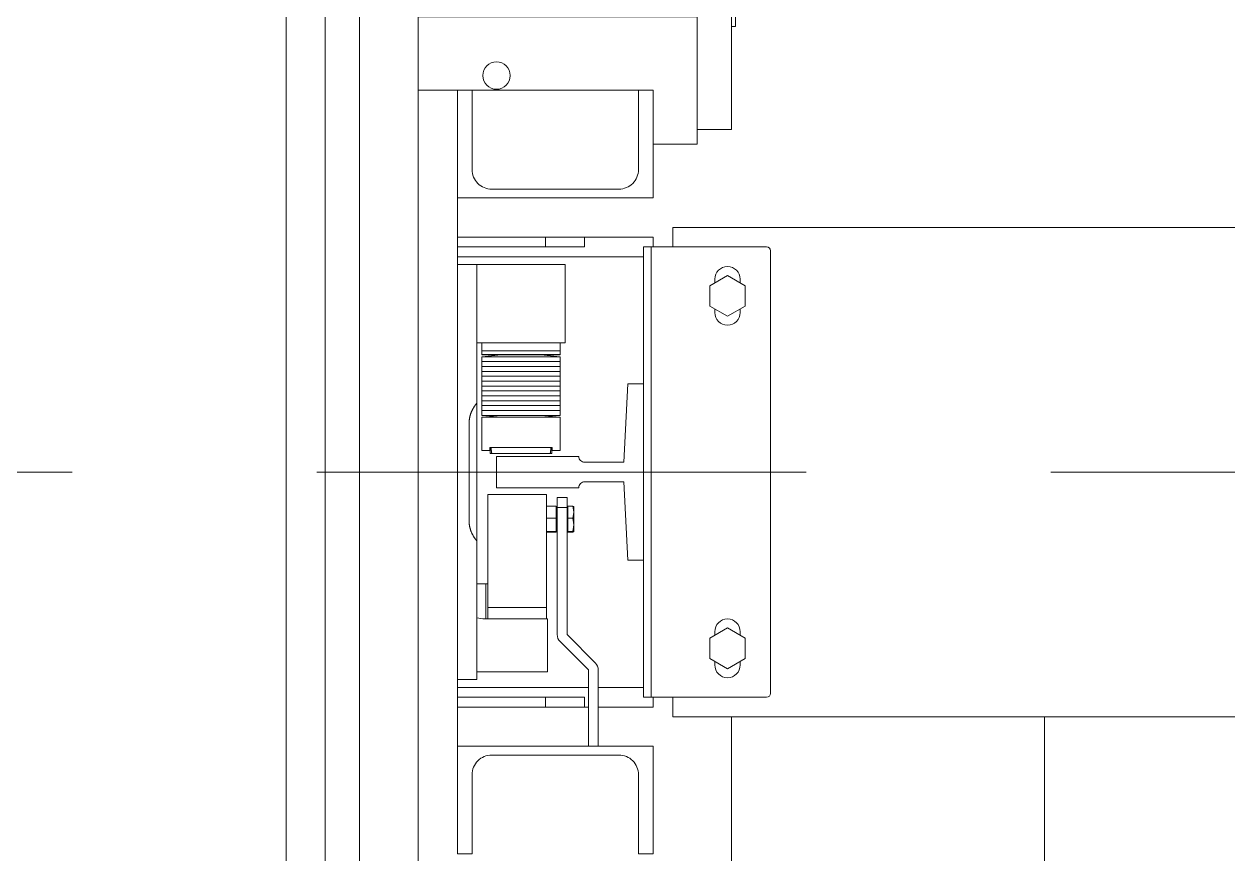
# Model space of a CAD drawing. Header units: millimetres. Extents: x -5 to 111, y -3 to 86.
# Drawn here: x 21.669 to 22.284, y 19.323 to 19.746 of the extents above; entities that cross this region are included whole.
import ezdxf

# ---------------------------------------------------------------- set-up
doc = ezdxf.new("R2010")
doc.units = ezdxf.units.MM
doc.linetypes.add('STRICHPUNKT2', pattern=[0.5, 0.25, -0.125, 0, -0.125])
doc.layers.add('A1I6----E-', color=3, linetype='Continuous', lineweight=25)

# ---------------------------------------------------------------- blocks, each defined once
blk = doc.blocks.new('Gruppe-452')
at = {"layer": 'A1I6----E-', "linetype": 'Continuous', "lineweight": 9}
for p, q in [((-28.93044, -22.5936), (-28.78794, -22.5936)), ((-28.78794, -22.6586), (-28.78794, -22.5936)), ((-28.78794, -22.6011), (-28.77044, -22.6011)), ((-28.77044, -22.6661), (-28.77044, -22.6011)), ((-28.77044, -22.65365), (-28.76844, -22.65365)), ((-28.76844, -22.65365), (-28.76844, -22.65465)), ((-28.76844, -22.65465), (-28.76844, -22.79755)), ((-28.93044, -22.6586), (-28.78794, -22.6586)), ((-28.93044, -22.6661), (-28.77044, -22.6661)), ((-28.80294, -22.6661), (-28.80294, -22.6706)), ((-28.78794, -22.7861), (-28.78794, -22.6661)), ((-28.77044, -22.6661), (-28.77044, -22.7861)), ((-28.80144, -22.6706), (-28.93044, -22.6706)), ((-28.80044, -22.6716), (-28.93044, -22.6716)), ((-28.80044, -22.6716), (-28.80144, -22.6706)), ((-28.80044, -22.6736), (-28.80044, -22.6716)), ((-28.80044, -22.6736), (-28.93044, -22.6736)), ((-28.80544, -22.67903), (-28.93044, -22.67903)), ((-28.80623, -22.67917), (-28.80544, -22.67903)), ((-28.80544, -22.67903), (-28.80544, -22.6736)), ((-28.80294, -22.6736), (-28.80294, -22.7786)), ((-28.80544, -22.68817), (-28.93044, -22.68817)), ((-28.80544, -22.68817), (-28.80623, -22.68803)), ((-28.80544, -22.69603), (-28.80544, -22.68817)), ((-28.80544, -22.69603), (-28.93044, -22.69603)), ((-28.80623, -22.69617), (-28.80544, -22.69603)), ((-28.80544, -22.70517), (-28.93044, -22.70517)), ((-28.80544, -22.70517), (-28.80623, -22.70503)), ((-28.80544, -22.71303), (-28.80544, -22.70517)), ((-28.80544, -22.71303), (-28.93044, -22.71303)), ((-28.80623, -22.71317), (-28.80544, -22.71303)), ((-28.80544, -22.72217), (-28.93044, -22.72217)), ((-28.80544, -22.72217), (-28.80623, -22.72203)), ((-28.80544, -22.73003), (-28.80544, -22.72217)), ((-28.80544, -22.73003), (-28.93044, -22.73003)), ((-28.80623, -22.73017), (-28.80544, -22.73003)), ((-28.80544, -22.73917), (-28.93044, -22.73917)), ((-28.80544, -22.73917), (-28.80623, -22.73903)), ((-28.80544, -22.74703), (-28.80544, -22.73917)), ((-28.80544, -22.74703), (-28.93044, -22.74703)), ((-28.80623, -22.74717), (-28.80544, -22.74703)), ((-28.80544, -22.75617), (-28.93044, -22.75617)), ((-28.80544, -22.75617), (-28.80623, -22.75603)), ((-28.80544, -22.76403), (-28.80544, -22.75617)), ((-28.80544, -22.76403), (-28.93044, -22.76403)), ((-28.80623, -22.76417), (-28.80544, -22.76403)), ((-28.80544, -22.77317), (-28.93044, -22.77317)), ((-28.80544, -22.77317), (-28.80623, -22.77303)), ((-28.80544, -22.7786), (-28.80544, -22.77317)), ((-28.80044, -22.7786), (-28.93044, -22.7786)), ((-28.80044, -22.7806), (-28.93044, -22.7806)), ((-28.80144, -22.7816), (-28.93044, -22.7816)), ((-28.80294, -22.7816), (-28.80294, -22.7861)), ((-28.80144, -22.7816), (-28.80044, -22.7806)), ((-28.80044, -22.7806), (-28.80044, -22.7786)), ((-28.93044, -22.7861), (-28.77044, -22.7861)), ((-28.77044, -22.7861), (-28.77044, -22.8511)), ((-28.78794, -22.7936), (-28.93044, -22.7936)), ((-28.78794, -22.7936), (-28.78794, -22.8586)), ((-28.76844, -22.79855), (-28.77044, -22.79855)), ((-28.76844, -22.79755), (-28.76844, -22.79855)), ((-28.78794, -22.8511), (-28.77044, -22.8511)), ((-28.78794, -22.8586), (-28.81044, -22.8586))]:
    blk.add_line(p, q, dxfattribs=at)
for centre in [(-28.89044, -22.6286), (-28.89044, -22.8236)]:
    blk.add_circle(centre, 0.007, dxfattribs=at)
for centre, radius, start, end in [((-28.91544, -22.6261), 0.0375, 60.07357, 113.57818), ((-28.82544, -22.6261), 0.0375, 60.07357, 119.92643), ((-28.91544, -22.6261), 0.0375, 246.42182, 299.92643), ((-28.82544, -22.6261), 0.0375, 240.07357, 299.92643), ((-28.80544, -22.6836), 0.0045, 100, 260), ((-28.80544, -22.7006), 0.0045, 100, 260), ((-28.80544, -22.7176), 0.0045, 100, 260), ((-28.80544, -22.7346), 0.0045, 100, 260), ((-28.80544, -22.7516), 0.0045, 100, 260), ((-28.80544, -22.7686), 0.0045, 100, 260), ((-28.91544, -22.8261), 0.0375, 60.07357, 113.57818), ((-28.82544, -22.8261), 0.0375, 60.07357, 119.92643)]:
    blk.add_arc(centre, radius, start, end, dxfattribs=at)
blk = doc.blocks.new('Gruppe-453')
at = {"layer": 'A1I6----E-', "linetype": 'Continuous', "lineweight": 9}
for p, q in [((-28.91044, -22.8311), (-28.93044, -22.8311)), ((-28.81794, -22.8311), (-28.90294, -22.8311)), ((-28.91044, -23.1661), (-28.91044, -22.8861)), ((-28.86544, -22.9061), (-28.91044, -22.9061)), ((-28.86544, -22.9111), (-28.86544, -22.9061)), ((-28.84544, -22.9061), (-28.86544, -22.9061)), ((-28.84544, -22.9061), (-28.81044, -22.9061)), ((-28.84544, -22.9061), (-28.84544, -22.9111)), ((-28.81044, -22.9061), (-28.81044, -22.9111)), ((-28.80044, -22.9111), (-28.80044, -22.9011)), ((-28.21544, -22.9011), (-28.80044, -22.9011)), ((-28.86544, -22.9111), (-28.91044, -22.9111)), ((-28.84544, -22.9111), (-28.86544, -22.9111)), ((-28.81544, -22.9111), (-28.81144, -22.9111)), ((-28.81544, -22.9131), (-28.81544, -22.9111)), ((-28.81544, -22.9811), (-28.81544, -22.9131)), ((-28.81144, -22.9111), (-28.81144, -22.9131)), ((-28.81144, -22.9111), (-28.8076, -22.9111)), ((-28.81144, -23.1391), (-28.81144, -22.9131)), ((-28.8076, -22.9111), (-28.75245, -22.9111)), ((-28.75045, -22.9131), (-28.75045, -23.1391)), ((-28.91044, -22.9161), (-28.81544, -22.9161)), ((-28.90044, -22.9201), (-28.91044, -22.9201)), ((-28.90044, -22.9201), (-28.85544, -22.9201)), ((-28.90044, -22.99085), (-28.90044, -22.9201)), ((-28.85544, -22.9201), (-28.85544, -22.9601)), ((-28.78145, -22.93091), (-28.77245, -22.92571)), ((-28.78145, -22.9413), (-28.78145, -22.93091)), ((-28.77895, -22.92946), (-28.77895, -22.9276)), ((-28.77895, -22.92935), (-28.77876, -22.92935)), ((-28.77245, -22.92571), (-28.76345, -22.93091)), ((-28.76614, -22.92935), (-28.76595, -22.92935)), ((-28.76595, -22.9276), (-28.76595, -22.92946)), ((-28.76345, -22.93091), (-28.76345, -22.9413)), ((-28.77245, -22.9465), (-28.78145, -22.9413)), ((-28.77895, -22.9446), (-28.77895, -22.94274)), ((-28.77876, -22.94285), (-28.77895, -22.94285)), ((-28.76345, -22.9413), (-28.77245, -22.9465)), ((-28.76595, -22.94285), (-28.76614, -22.94285)), ((-28.76595, -22.94274), (-28.76595, -22.9446)), ((-28.90044, -22.9601), (-28.85544, -22.9601)), ((-28.89794, -22.9601), (-28.89794, -22.9641)), ((-28.85794, -22.9641), (-28.85794, -22.9601)), ((-28.89794, -22.9641), (-28.89794, -22.9661)), ((-28.89794, -22.9641), (-28.87794, -22.9641)), ((-28.85794, -22.9641), (-28.89794, -22.9641)), ((-28.89794, -22.9661), (-28.89794, -22.9662)), ((-28.89794, -22.9661), (-28.85794, -22.9661)), ((-28.87794, -22.9661), (-28.89794, -22.9661)), ((-28.88814, -22.9662), (-28.89794, -22.96715)), ((-28.89794, -22.9662), (-28.87794, -22.9662)), ((-28.89794, -22.96715), (-28.89794, -22.96965)), ((-28.85794, -22.96715), (-28.89794, -22.96715)), ((-28.87794, -22.9641), (-28.85794, -22.9641)), ((-28.85794, -22.9661), (-28.87794, -22.9661)), ((-28.87794, -22.9662), (-28.85794, -22.9662)), ((-28.85794, -22.96715), (-28.86774, -22.9662)), ((-28.85794, -22.9661), (-28.85794, -22.9641)), ((-28.85794, -22.9662), (-28.85794, -22.9661)), ((-28.85794, -22.96965), (-28.85794, -22.96715)), ((-28.89794, -22.96965), (-28.89794, -22.97215)), ((-28.85794, -22.96965), (-28.89794, -22.96965)), ((-28.89794, -22.96965), (-28.85794, -22.96965)), ((-28.89794, -22.97215), (-28.89794, -22.97465)), ((-28.89794, -22.97215), (-28.85794, -22.97215)), ((-28.85794, -22.97215), (-28.89794, -22.97215)), ((-28.89794, -22.97465), (-28.89794, -22.97715)), ((-28.89794, -22.97465), (-28.85794, -22.97465)), ((-28.85794, -22.97465), (-28.89794, -22.97465)), ((-28.85794, -22.97215), (-28.85794, -22.96965)), ((-28.85794, -22.97465), (-28.85794, -22.97215)), ((-28.85794, -22.97715), (-28.85794, -22.97465)), ((-28.89794, -22.97715), (-28.89794, -22.97965)), ((-28.85794, -22.97715), (-28.89794, -22.97715)), ((-28.89794, -22.97715), (-28.85794, -22.97715)), ((-28.89794, -22.97965), (-28.89794, -22.98215)), ((-28.89794, -22.97965), (-28.85794, -22.97965)), ((-28.85794, -22.97965), (-28.89794, -22.97965)), ((-28.85794, -22.97965), (-28.85794, -22.97715)), ((-28.85794, -22.98215), (-28.85794, -22.97965)), ((-28.89794, -22.98215), (-28.89794, -22.98465)), ((-28.85794, -22.98215), (-28.89794, -22.98215)), ((-28.89794, -22.98215), (-28.85794, -22.98215)), ((-28.89794, -22.98465), (-28.89794, -22.98715)), ((-28.89794, -22.98465), (-28.85794, -22.98465)), ((-28.85794, -22.98465), (-28.89794, -22.98465)), ((-28.85794, -22.98465), (-28.85794, -22.98215)), ((-28.85794, -22.98715), (-28.85794, -22.98465)), ((-28.90044, -23.0011), (-28.90044, -22.99085)), ((-28.89794, -22.98715), (-28.89794, -22.98965)), ((-28.85794, -22.98715), (-28.89794, -22.98715)), ((-28.89794, -22.98715), (-28.85794, -22.98715)), ((-28.89794, -22.98965), (-28.89794, -22.99215)), ((-28.85794, -22.98965), (-28.89794, -22.98965)), ((-28.89794, -22.98965), (-28.85794, -22.98965)), ((-28.89794, -22.99215), (-28.89794, -22.99465)), ((-28.89794, -22.99215), (-28.85794, -22.99215)), ((-28.85794, -22.99215), (-28.89794, -22.99215)), ((-28.85794, -22.98965), (-28.85794, -22.98715)), ((-28.85794, -22.99215), (-28.85794, -22.98965)), ((-28.85794, -22.99465), (-28.85794, -22.99215)), ((-28.89794, -22.99465), (-28.89794, -22.99715)), ((-28.85794, -22.99465), (-28.89794, -22.99465)), ((-28.89794, -22.99465), (-28.85794, -22.99465)), ((-28.89794, -22.99715), (-28.88814, -22.9981)), ((-28.89794, -22.99715), (-28.85794, -22.99715)), ((-28.85794, -22.9981), (-28.89794, -22.9981)), ((-28.89794, -23.0151), (-28.89794, -22.9981)), ((-28.86774, -22.9981), (-28.85794, -22.99715)), ((-28.85794, -22.99715), (-28.85794, -22.99465)), ((-28.85794, -22.9981), (-28.85794, -23.0151)), ((-28.90445, -23.0011), (-28.90445, -23.0511)), ((-28.90044, -23.0511), (-28.90044, -23.0011)), ((-28.89394, -23.0151), (-28.89794, -23.0151)), ((-28.86194, -23.0136), (-28.89394, -23.0136)), ((-28.89394, -23.0151), (-28.89394, -23.0136)), ((-28.89369, -23.01401), (-28.89394, -23.01401)), ((-28.89369, -23.01355), (-28.89369, -23.01658)), ((-28.89289, -23.01658), (-28.89369, -23.01658)), ((-28.89289, -23.01658), (-28.863, -23.01658)), ((-28.86219, -23.01658), (-28.863, -23.01658)), ((-28.86219, -23.01658), (-28.86219, -23.01355)), ((-28.86194, -23.0136), (-28.86194, -23.0151)), ((-28.85794, -23.0151), (-28.86194, -23.0151)), ((-28.86494, -23.03756), (-28.89494, -23.03756)), ((-28.89494, -23.03756), (-28.89494, -23.05452)), ((-28.86494, -23.05452), (-28.86494, -23.03756)), ((-28.85944, -23.0391), (-28.85944, -23.0441)), ((-28.85944, -23.0391), (-28.85444, -23.0391)), ((-28.85444, -23.0391), (-28.85444, -23.0441)), ((-28.85994, -23.04342), (-28.86494, -23.04342)), ((-28.85994, -23.04971), (-28.85994, -23.04342)), ((-28.85944, -23.0461), (-28.85954, -23.0461)), ((-28.85444, -23.0441), (-28.85944, -23.0441)), ((-28.85944, -23.0441), (-28.85944, -23.1091)), ((-28.85444, -23.1091), (-28.85444, -23.0441)), ((-28.85434, -23.0461), (-28.85444, -23.0461)), ((-28.85153, -23.04342), (-28.85394, -23.04342)), ((-28.85394, -23.04342), (-28.85394, -23.04971)), ((-28.85094, -23.04656), (-28.85153, -23.04342)), ((-28.85153, -23.04342), (-28.85094, -23.04361)), ((-28.85153, -23.04971), (-28.85094, -23.04656)), ((-28.85094, -23.04656), (-28.85094, -23.04361)), ((-28.85094, -23.05305), (-28.85094, -23.04656)), ((-28.90044, -23.06136), (-28.90044, -23.0511)), ((-28.89494, -23.05592), (-28.89494, -23.05452)), ((-28.85994, -23.04971), (-28.86494, -23.04971)), ((-28.86494, -23.05592), (-28.86494, -23.05452)), ((-28.85994, -23.0564), (-28.85994, -23.04971)), ((-28.85954, -23.0541), (-28.85944, -23.0541)), ((-28.85444, -23.0541), (-28.85434, -23.0541)), ((-28.85153, -23.04971), (-28.85394, -23.04971)), ((-28.85394, -23.04971), (-28.85394, -23.0564)), ((-28.85094, -23.05305), (-28.85153, -23.04971)), ((-28.85153, -23.0564), (-28.85094, -23.05305)), ((-28.85094, -23.05659), (-28.85094, -23.05305)), ((-28.89494, -23.0849), (-28.89494, -23.05592)), ((-28.86494, -23.0849), (-28.86494, -23.05592)), ((-28.85994, -23.0564), (-28.86494, -23.0564)), ((-28.85994, -23.05679), (-28.86494, -23.05679)), ((-28.85994, -23.05679), (-28.85994, -23.0564)), ((-28.85394, -23.0564), (-28.85153, -23.0564)), ((-28.85394, -23.0564), (-28.85394, -23.05679)), ((-28.85153, -23.05679), (-28.85394, -23.05679)), ((-28.85094, -23.05659), (-28.85153, -23.0564)), ((-28.85153, -23.05679), (-28.85094, -23.05659)), ((-28.90044, -23.1321), (-28.90044, -23.06136)), ((-28.81544, -23.1391), (-28.81544, -23.0711)), ((-28.89594, -23.0831), (-28.90044, -23.0831)), ((-28.89494, -23.08319), (-28.89594, -23.0831)), ((-28.89594, -23.10102), (-28.89594, -23.0831)), ((-28.89494, -23.09526), (-28.89494, -23.0849)), ((-28.86494, -23.09526), (-28.86494, -23.0849)), ((-28.89494, -23.09526), (-28.86494, -23.09526)), ((-28.89494, -23.10102), (-28.89494, -23.09526)), ((-28.86494, -23.10102), (-28.86494, -23.09526)), ((-28.89744, -23.10102), (-28.90044, -23.10059)), ((-28.86444, -23.10102), (-28.89744, -23.10102)), ((-28.86444, -23.1281), (-28.86444, -23.10102)), ((-28.83991, -23.12364), (-28.85444, -23.1091)), ((-28.78145, -23.11091), (-28.77245, -23.10571)), ((-28.77895, -23.10946), (-28.77895, -23.1076)), ((-28.77876, -23.10935), (-28.77895, -23.10935)), ((-28.77245, -23.10571), (-28.76345, -23.11091)), ((-28.76595, -23.10935), (-28.76614, -23.10935)), ((-28.76595, -23.1076), (-28.76595, -23.10946)), ((-28.85798, -23.11264), (-28.84345, -23.12717)), ((-28.78145, -23.1213), (-28.78145, -23.11091)), ((-28.76345, -23.11091), (-28.76345, -23.1213)), ((-28.77245, -23.1265), (-28.78145, -23.1213)), ((-28.76345, -23.1213), (-28.77245, -23.1265)), ((-28.90044, -23.1281), (-28.86444, -23.1281)), ((-28.84344, -23.12717), (-28.84344, -23.1661)), ((-28.83844, -23.1661), (-28.83844, -23.12717)), ((-28.77895, -23.1246), (-28.77895, -23.12274)), ((-28.77895, -23.12285), (-28.77876, -23.12285)), ((-28.76614, -23.12285), (-28.76595, -23.12285)), ((-28.76595, -23.12274), (-28.76595, -23.1246)), ((-28.90044, -23.1321), (-28.91044, -23.1321)), ((-28.91044, -23.1361), (-28.84344, -23.1361)), ((-28.83844, -23.1361), (-28.81544, -23.1361)), ((-28.81544, -23.1411), (-28.81544, -23.1391)), ((-28.81144, -23.1391), (-28.81144, -23.1411)), ((-28.91044, -23.1411), (-28.86544, -23.1411)), ((-28.91044, -23.1461), (-28.86544, -23.1461)), ((-28.86544, -23.1411), (-28.86544, -23.1461)), ((-28.86544, -23.1411), (-28.84544, -23.1411)), ((-28.86544, -23.1461), (-28.84544, -23.1461)), ((-28.84544, -23.1411), (-28.84544, -23.1461)), ((-28.84544, -23.1461), (-28.84344, -23.1461)), ((-28.83844, -23.1461), (-28.81044, -23.1461)), ((-28.81144, -23.1411), (-28.81544, -23.1411)), ((-28.8076, -23.1411), (-28.81144, -23.1411)), ((-28.81044, -23.1461), (-28.81044, -23.1411)), ((-28.75245, -23.1411), (-28.8076, -23.1411)), ((-28.80044, -23.1511), (-28.80044, -23.1411)), ((-28.80044, -23.1511), (-28.21544, -23.1511)), ((-28.77044, -23.1511), (-28.77044, -23.2371)), ((-28.61044, -23.3111), (-28.61044, -23.1511))]:
    blk.add_line(p, q, dxfattribs=at)
at = {"layer": 'A1I6----E-', "linetype": 'Continuous', "lineweight": 9, "flags": 128}
for points in [[(-28.81044, -22.8861), (-28.81044, -22.8311), (-28.81794, -22.8311), (-28.81794, -22.8716, -0.414214), (-28.82794, -22.8816), (-28.89294, -22.8816, -0.414214), (-28.90294, -22.8716), (-28.90294, -22.8311), (-28.91044, -22.8311), (-28.91044, -22.8861)], [(-28.81544, -23.0711), (-28.81544, -22.9811), (-28.82344, -22.9811), (-28.82544, -23.0211), (-28.84544, -23.0211, -0.414214), (-28.84844, -23.0181), (-28.89044, -23.0181), (-28.89044, -23.0341), (-28.84844, -23.0341, -0.414214), (-28.84544, -23.0311), (-28.82544, -23.0311), (-28.82344, -23.0711)], [(-28.89294, -23.1706), (-28.82794, -23.1706, -0.414214), (-28.81794, -23.1806), (-28.81794, -23.2211), (-28.81044, -23.2211), (-28.81044, -23.1661), (-28.91044, -23.1661), (-28.91044, -23.2211), (-28.90294, -23.2211), (-28.90294, -23.1806, -0.414214)]]:
    blk.add_lwpolyline(points, format="xyb", close=True, dxfattribs=at)
at = {"layer": 'A1I6----E-', "linetype": 'Continuous', "lineweight": 9}
for centre, radius, start, end in [((-28.75245, -22.9131), 0.002, 0, 90), ((-28.77245, -22.9276), 0.0065, 0, 180), ((-28.77245, -22.9446), 0.0065, 180, 0), ((-28.85954, -23.0457), 0.0004, 180, 270), ((-28.85434, -23.0457), 0.0004, 270, 0), ((-28.85954, -23.0545), 0.0004, 90, 180), ((-28.85434, -23.0545), 0.0004, 0, 90), ((-28.77245, -23.1076), 0.0065, 0, 180), ((-28.85444, -23.1091), 0.005, 180, 225), ((-28.85444, -23.1091), 0.000002, 180, 225), ((-28.84345, -23.12717), 0.000002, 0, 45), ((-28.84345, -23.12717), 0.005, 0, 45), ((-28.77245, -23.1246), 0.0065, 180, 0), ((-28.75245, -23.1391), 0.002, 270, 0)]:
    blk.add_arc(centre, radius, start, end, dxfattribs=at)
for points in [[(-28.90044, -22.99085), (-28.90154, -22.99214), (-28.90283, -22.99438), (-28.90387, -22.99675), (-28.90445, -22.99976), (-28.90445, -23.0011)], [(-28.89369, -23.01355), (-28.89357, -23.01356), (-28.89336, -23.01358), (-28.89327, -23.01359)], [(-28.89327, -23.01359), (-28.8932, -23.01426), (-28.89305, -23.0155), (-28.89293, -23.01632), (-28.89289, -23.01658)], [(-28.863, -23.01658), (-28.86287, -23.01575), (-28.86269, -23.01426), (-28.86262, -23.01359)], [(-28.86262, -23.01359), (-28.86253, -23.01358), (-28.86231, -23.01356), (-28.86219, -23.01355)], [(-28.90445, -23.0511), (-28.90445, -23.05245), (-28.90403, -23.05461), (-28.90326, -23.05708), (-28.90154, -23.06006), (-28.90044, -23.06136)]]:
    blk.add_open_spline(points, degree=2, dxfattribs=at)
blk = doc.blocks.new('Gruppe-464')
at = {"layer": 'A1I6----E-', "linetype": 'Continuous', "lineweight": 9}
for p, q in [((-28.99794, -22.1886), (-28.99794, -24.0636)), ((-28.97794, -24.0636), (-28.97794, -22.1886))]:
    blk.add_line(p, q, dxfattribs=at)
blk.add_lwpolyline([(-28.96044, -24.0636), (-29.01544, -24.0636), (-29.01544, -24.1236), (-28.93044, -24.1236), (-28.93044, -22.1286), (-29.01544, -22.1286), (-29.01544, -22.1886), (-28.96044, -22.1886)], close=True, dxfattribs=at)
blk = doc.blocks.new('Gruppe-466')
at = {"layer": 'A1I6----E-', "linetype": 'STRICHPUNKT2', "lineweight": 9}
blk.add_line((-28.13225, -23.0261), (-32.25325, -23.0261), dxfattribs=at)
at = {"layer": 'A1I6----E-'}
for name in ['Gruppe-464', 'Gruppe-452', 'Gruppe-453']:
    blk.add_blockref(name, (0, 0), dxfattribs=at)

msp = doc.modelspace()

# ---------------------------------------------------------------- block references
at = {"layer": 'A1I6----E-'}
msp.add_blockref('Gruppe-466', (50.80045, 42.5436), dxfattribs=at)

doc.saveas('drawing.dxf')
